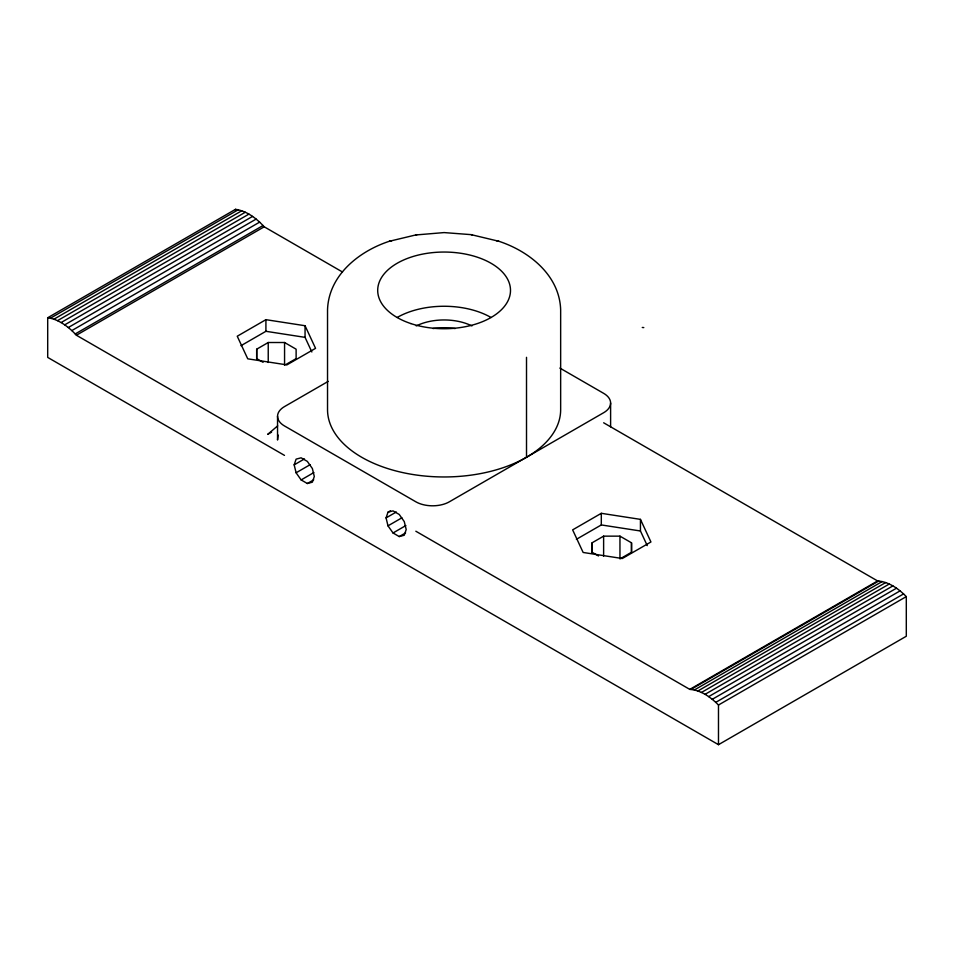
<?xml version="1.0" encoding="UTF-8"?>
<svg xmlns="http://www.w3.org/2000/svg" width="954" height="954" viewBox="0 0 954 954"><rect width="100%" height="100%" fill="white"/><g stroke="black" fill="none" stroke-linecap="round" stroke-linejoin="round"><path stroke-width="1.43" d="M342.498 272.009L264.21 226.802C256.602 218.502 246.955 210.977 235.519 209.32L47.7 317.754L47.7 357.404L718.481 744.68L906.3 636.246L906.3 596.596C898.608 588.809 888.878 581.713 877.608 580.95L603.655 422.789M256.686 359.169L256.686 349.188L268.229 342.51L284.566 342.51L296.122 349.188L296.122 359.169M240.992 345.682L265.916 331.3L265.916 319.673L305.053 325.731L315.547 348.341L286.892 364.881L247.742 358.823L237.248 336.225L265.916 319.673M268.229 362.484L268.229 342.51M284.566 365.346L284.566 342.51M311.851 351.978L305.053 337.358L305.053 325.731M592.076 552.807L592.076 542.814L603.62 536.148L619.957 536.148L631.512 542.814L631.512 552.247L619.957 558.925L619.957 536.148M576.383 539.32L601.306 524.938L601.306 513.312L640.444 519.37L650.938 541.967L622.282 558.519L583.132 552.461L572.638 529.864L601.306 513.312M603.62 556.122L603.62 536.148M631.512 552.807L631.512 542.814M647.241 545.616L640.444 530.984L640.444 519.37M718.481 744.68L718.481 705.03C710.79 697.243 701.059 690.147 689.79 689.384L415.837 531.223M278.079 435L277.542 440.032L277.542 416.266M294.178 464.848L296.098 459.136L301.13 457.813L307.343 461.402L312.375 468.533L314.295 476.475L312.375 482.187L307.343 483.511L301.13 479.922L296.098 472.79L294.178 464.848L304.469 458.91M387.992 512.191L393.024 510.879L399.237 514.468L404.269 521.588L406.201 529.53L404.269 535.242L399.237 536.565L393.024 532.976L387.992 525.845L386.072 517.903L387.992 512.191L390.52 510.724M277.674 425.866L267.716 434.356L271.592 432.126M47.7 317.754L50.407 318.207L238.226 209.761M50.407 318.207L53.913 319.208L241.732 210.774M53.913 319.208L57.502 320.663L245.321 212.229M57.502 320.663L61.116 322.547L248.934 214.113M61.116 322.547L64.729 324.849L252.548 216.403M64.729 324.849L68.318 327.52L256.137 219.086M68.318 327.52L71.824 330.573L259.643 222.127M71.824 330.573L75.235 333.948L263.054 225.514M75.235 333.948L76.392 335.236L264.21 226.802M285.854 364.547L296.122 358.621M328.224 381.373L284.495 406.595A23.707 13.69 0 0 0 284.483 425.949L415.837 501.792A23.719 13.69 0 0 0 449.382 501.792L603.655 412.712A23.719 13.69 0 0 0 603.655 393.346L559.879 368.077M296.098 472.79L310.217 464.634M301.13 479.922L313.89 472.552M307.343 483.511L313.699 479.838M386.072 517.903L396.327 511.988M387.992 525.845L401.896 517.819M393.024 532.976L405.879 525.547M399.237 536.565L405.593 532.904M689.79 689.384L877.608 580.95M690.946 689.42L878.765 580.986M694.357 689.981L882.176 581.546M697.863 690.994L885.682 582.56M701.452 692.449L889.271 584.015M705.066 694.333L892.884 585.899M708.679 696.623L896.498 588.189M712.268 699.306L900.087 590.872M715.774 702.347L903.593 593.913M718.481 705.03L906.3 596.596M391.796 240.682L389.315 241.279C358.966 251.224 328.653 275.312 327.532 309.752L327.532 409.671A116.567 67.293 0 0 0 444.099 476.964A116.567 67.293 0 0 0 560.654 409.671L560.654 309.752C559.533 275.312 529.22 251.224 498.87 241.279L496.402 240.682M415.741 234.958L444.099 232.585L471.169 234.648L498.87 241.279M389.315 241.279L417.017 234.648M643.795 327.592L642.269 327.472M265.916 331.3L305.053 337.358M601.306 524.938L640.444 530.984M471.169 234.648L472.445 234.958M263.101 362.317L256.686 358.621L256.686 349.188M598.492 555.955L592.076 552.247L592.076 542.814M76.392 335.236L284.483 455.38M610.608 403.029L610.608 426.796M526.513 357.333L526.513 457.252M235.519 209.32L235.519 210.238M416.242 325.922A42.691 24.649 0 0 1 471.944 325.922M433.044 328.546A42.691 24.649 0 0 1 455.141 328.546M397.138 317.491A66.398 38.339 0 0 1 491.048 317.491M410.888 323.585A66.398 38.339 0 0 0 510.497 290.386A66.398 38.339 0 0 0 410.888 257.186A66.398 38.339 0 0 0 410.888 323.585"/></g></svg>
